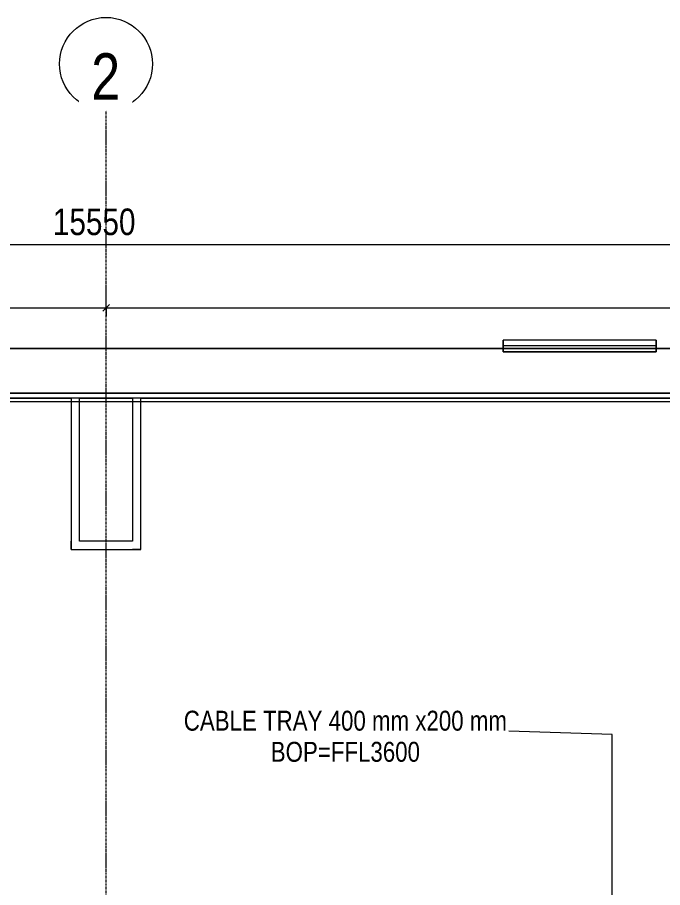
# Model space of a CAD drawing. Header units: millimetres. Extents: x -21597 to 3742, y 49379 to 62073.
# Drawn here: x -12732 to -8849, y 55190 to 60430 of the extents above; entities that cross this region are included whole.
import ezdxf

# ---------------------------------------------------------------- set-up
doc = ezdxf.new("R2010")
doc.units = ezdxf.units.MM
doc.linetypes.add('Grid Line', pattern=[22.225, 12.7, -3.175, 3.175, -3.175])
for name, color, linetype, lineweight in [('A-ANNO-DIMS', 7, 'Continuous', 9), ('A-ANNO-DIMS-80', 7, 'Continuous', 9), ('A-WALL', 7, 'Continuous', 9), ('E-CABL-TRAY-IDEN', 7, 'Continuous', 9), ('S-GRID', 7, 'Continuous', 9), ('S-GRID-IDEN', 7, 'Continuous', 9)]:
    doc.layers.add(name, color=color, linetype=linetype, lineweight=lineweight)
doc.layers.add('A-FLOR', color=7, linetype='Continuous', lineweight=9, true_color=0x007f00)
doc.layers.add('A-GLAZ', color=7, linetype='Continuous', lineweight=9, true_color=0x00007f)
doc.styles.add('Arial', font='arial.ttf', dxfattribs={"width": 0.8, "height": 280})
doc.styles.add('Arial_1', font='arial.ttf', dxfattribs={"width": 0.8, "height": 120})
doc.styles.add('Arial_4', font='arial.ttf', dxfattribs={"width": 0.8, "height": 160})
doc.dimstyles.new('AK_DIM_2_0_Arial', dxfattribs={"dimscale": 304.8, "dimtxt": 163.241504, "dimasz": 0.131234, "dimexe": 0.262467, "dimexo": 0.262467, "dimgap": 0.026247, "dimtad": 1, "dimdec": 0, "dimzin": 0, "dimdsep": 46, "dimtxsty": 'Arial_4', "dimblk1": 'OBLIQUE', "dimblk2": 'OBLIQUE', "dimsah": 1, "dimcen": 0.09, "dimadec": 0, "dimazin": 0, "dimtfac": 1, "dimtdec": 4, "dimtix": 1, "dimtmove": 0, "dimatfit": 3, "dimfxl": 1, "dimtvp": 1, "dimtolj": 1, "dimtzin": 0, "dimarcsym": 2})

# ---------------------------------------------------------------- blocks, each defined once
blk = doc.blocks.new('M_Window-Louvers - 1000x1000mm-1207723-MẶT BẰNG ỐNG GAS KHU H_N')
at = {"layer": 'A-GLAZ', "color": 9, "lineweight": 13, "true_color": 0xaaaad4}
for p, q in [((-460.5, 8.65), (-460.5, -26.275)), ((-460.5, -26.275), (-460.5, 8.65)), ((460.5, 8.65), (-460.5, 8.65)), ((-460.5, 8.65), (460.5, 8.65)), ((-460.5, 8.65), (-460.5, -26.275)), ((-460.5, -26.275), (-460.5, 8.65)), ((460.5, 8.65), (-460.5, 8.65)), ((-460.5, 8.65), (460.5, 8.65)), ((-460.5, 8.65), (-460.5, -26.275)), ((-460.5, -26.275), (-460.5, 8.65)), ((460.5, 8.65), (-460.5, 8.65)), ((-460.5, 8.65), (460.5, 8.65)), ((-460.5, 8.65), (-460.5, -26.275)), ((-460.5, -26.275), (-460.5, 8.65)), ((460.5, 8.65), (-460.5, 8.65)), ((-460.5, 8.65), (460.5, 8.65)), ((-460.5, 8.65), (-460.5, -26.275)), ((-460.5, -26.275), (-460.5, 8.65)), ((460.5, 8.65), (-460.5, 8.65)), ((-460.5, 8.65), (460.5, 8.65)), ((-460.5, 8.65), (-460.5, -26.275)), ((-460.5, -26.275), (-460.5, 8.65)), ((460.5, 8.65), (-460.5, 8.65)), ((-460.5, 8.65), (460.5, 8.65)), ((-460.5, 8.65), (-460.5, -26.275)), ((-460.5, -26.275), (-460.5, 8.65)), ((460.5, 8.65), (-460.5, 8.65)), ((-460.5, 8.65), (460.5, 8.65)), ((-460.5, 8.65), (-460.5, -26.275)), ((-460.5, -26.275), (-460.5, 8.65)), ((460.5, 8.65), (-460.5, 8.65)), ((-460.5, 8.65), (460.5, 8.65)), ((-460.5, 8.65), (-460.5, -26.275)), ((-460.5, -26.275), (-460.5, 8.65)), ((460.5, 8.65), (-460.5, 8.65)), ((-460.5, 8.65), (460.5, 8.65)), ((-460.5, 8.65), (-460.5, -26.275)), ((-460.5, -26.275), (-460.5, 8.65)), ((460.5, 8.65), (-460.5, 8.65)), ((-460.5, 8.65), (460.5, 8.65)), ((-460.5, 8.65), (-460.5, -26.275)), ((-460.5, -26.275), (-460.5, 8.65)), ((460.5, 8.65), (-460.5, 8.65)), ((-460.5, 8.65), (460.5, 8.65)), ((-460.5, 8.65), (-460.5, -26.275)), ((-460.5, -26.275), (-460.5, 8.65)), ((460.5, 8.65), (-460.5, 8.65)), ((-460.5, 8.65), (460.5, 8.65)), ((-460.5, 8.65), (-460.5, -26.275)), ((-460.5, -26.275), (-460.5, 8.65)), ((460.5, 8.65), (-460.5, 8.65)), ((-460.5, 8.65), (460.5, 8.65)), ((-460.5, 8.65), (-460.5, -26.275)), ((-460.5, -26.275), (-460.5, 8.65)), ((460.5, 8.65), (-460.5, 8.65)), ((-460.5, 8.65), (460.5, 8.65)), ((-460.5, 8.65), (-460.5, -26.275)), ((-460.5, -26.275), (-460.5, 8.65)), ((460.5, 8.65), (-460.5, 8.65)), ((-460.5, 8.65), (460.5, 8.65)), ((-460.5, 8.65), (-460.5, -26.275)), ((-460.5, -26.275), (-460.5, 8.65)), ((460.5, 8.65), (-460.5, 8.65)), ((-460.5, 8.65), (460.5, 8.65)), ((-460.5, 8.65), (-460.5, -26.275)), ((-460.5, -26.275), (-460.5, 8.65)), ((460.5, 8.65), (-460.5, 8.65)), ((-460.5, 8.65), (460.5, 8.65)), ((-460.5, 8.65), (-460.5, -26.275)), ((-460.5, -26.275), (-460.5, 8.65)), ((460.5, 8.65), (-460.5, 8.65)), ((-460.5, 8.65), (460.5, 8.65)), ((-460.5, 8.65), (-460.5, -26.275)), ((-460.5, -26.275), (-460.5, 8.65)), ((460.5, 8.65), (-460.5, 8.65)), ((-460.5, 8.65), (460.5, 8.65)), ((-460.5, 8.65), (-460.5, -26.275)), ((-460.5, -26.275), (-460.5, 8.65)), ((460.5, 8.65), (-460.5, 8.65)), ((-460.5, 8.65), (460.5, 8.65)), ((-460.5, 8.65), (-460.5, -26.275)), ((-460.5, -26.275), (-460.5, 8.65)), ((460.5, 8.65), (-460.5, 8.65)), ((-460.5, 8.65), (460.5, 8.65)), ((-460.5, 8.65), (-460.5, -26.275)), ((-460.5, -26.275), (-460.5, 8.65)), ((460.5, 8.65), (-460.5, 8.65)), ((-460.5, 8.65), (460.5, 8.65)), ((460.5, 8.65), (460.5, -26.275)), ((460.5, -26.275), (460.5, 8.65)), ((460.5, 8.65), (460.5, -26.275)), ((460.5, -26.275), (460.5, 8.65)), ((460.5, 8.65), (460.5, -26.275)), ((460.5, -26.275), (460.5, 8.65)), ((460.5, 8.65), (460.5, -26.275)), ((460.5, -26.275), (460.5, 8.65)), ((460.5, 8.65), (460.5, -26.275)), ((460.5, -26.275), (460.5, 8.65)), ((460.5, 8.65), (460.5, -26.275)), ((460.5, -26.275), (460.5, 8.65)), ((460.5, 8.65), (460.5, -26.275)), ((460.5, -26.275), (460.5, 8.65)), ((460.5, 8.65), (460.5, -26.275)), ((460.5, -26.275), (460.5, 8.65)), ((460.5, 8.65), (460.5, -26.275)), ((460.5, -26.275), (460.5, 8.65)), ((460.5, 8.65), (460.5, -26.275)), ((460.5, -26.275), (460.5, 8.65)), ((460.5, 8.65), (460.5, -26.275)), ((460.5, -26.275), (460.5, 8.65)), ((460.5, 8.65), (460.5, -26.275)), ((460.5, -26.275), (460.5, 8.65)), ((460.5, 8.65), (460.5, -26.275)), ((460.5, -26.275), (460.5, 8.65)), ((460.5, 8.65), (460.5, -26.275)), ((460.5, -26.275), (460.5, 8.65)), ((460.5, 8.65), (460.5, -26.275)), ((460.5, -26.275), (460.5, 8.65)), ((460.5, 8.65), (460.5, -26.275)), ((460.5, -26.275), (460.5, 8.65)), ((460.5, 8.65), (460.5, -26.275)), ((460.5, -26.275), (460.5, 8.65)), ((460.5, 8.65), (460.5, -26.275)), ((460.5, -26.275), (460.5, 8.65)), ((460.5, 8.65), (460.5, -26.275)), ((460.5, -26.275), (460.5, 8.65)), ((460.5, 8.65), (460.5, -26.275)), ((460.5, -26.275), (460.5, 8.65)), ((460.5, 8.65), (460.5, -26.275)), ((460.5, -26.275), (460.5, 8.65)), ((460.5, 8.65), (460.5, -26.275)), ((460.5, -26.275), (460.5, 8.65)), ((-460.5, -26.275), (-460.5, -61.2)), ((-460.5, -61.2), (-460.5, -26.275)), ((-460.5, -26.275), (460.5, -26.275)), ((-460.5, -26.275), (460.5, -26.275)), ((-460.5, -26.275), (-460.5, -61.2)), ((-460.5, -61.2), (-460.5, -26.275)), ((-460.5, -26.275), (460.5, -26.275)), ((-460.5, -26.275), (460.5, -26.275)), ((-460.5, -26.275), (-460.5, -61.2)), ((-460.5, -61.2), (-460.5, -26.275)), ((-460.5, -26.275), (460.5, -26.275)), ((-460.5, -26.275), (460.5, -26.275)), ((-460.5, -26.275), (-460.5, -61.2)), ((-460.5, -61.2), (-460.5, -26.275)), ((-460.5, -26.275), (460.5, -26.275)), ((-460.5, -26.275), (460.5, -26.275)), ((-460.5, -26.275), (-460.5, -61.2)), ((-460.5, -61.2), (-460.5, -26.275)), ((-460.5, -26.275), (460.5, -26.275)), ((-460.5, -26.275), (460.5, -26.275)), ((-460.5, -26.275), (-460.5, -61.2)), ((-460.5, -61.2), (-460.5, -26.275)), ((-460.5, -26.275), (460.5, -26.275)), ((-460.5, -26.275), (460.5, -26.275)), ((-460.5, -26.275), (-460.5, -61.2)), ((-460.5, -61.2), (-460.5, -26.275)), ((-460.5, -26.275), (460.5, -26.275)), ((-460.5, -26.275), (460.5, -26.275)), ((-460.5, -26.275), (-460.5, -61.2)), ((-460.5, -61.2), (-460.5, -26.275)), ((-460.5, -26.275), (460.5, -26.275)), ((-460.5, -26.275), (460.5, -26.275)), ((-460.5, -26.275), (-460.5, -61.2)), ((-460.5, -61.2), (-460.5, -26.275)), ((-460.5, -26.275), (460.5, -26.275)), ((-460.5, -26.275), (460.5, -26.275)), ((-460.5, -26.275), (-460.5, -61.2)), ((-460.5, -61.2), (-460.5, -26.275)), ((-460.5, -26.275), (460.5, -26.275)), ((-460.5, -26.275), (460.5, -26.275)), ((-460.5, -26.275), (-460.5, -61.2)), ((-460.5, -61.2), (-460.5, -26.275)), ((-460.5, -26.275), (460.5, -26.275)), ((-460.5, -26.275), (460.5, -26.275)), ((-460.5, -26.275), (-460.5, -61.2)), ((-460.5, -61.2), (-460.5, -26.275)), ((-460.5, -26.275), (460.5, -26.275)), ((-460.5, -26.275), (460.5, -26.275)), ((-460.5, -26.275), (-460.5, -61.2)), ((-460.5, -61.2), (-460.5, -26.275)), ((-460.5, -26.275), (460.5, -26.275)), ((-460.5, -26.275), (460.5, -26.275)), ((-460.5, -26.275), (-460.5, -61.2)), ((-460.5, -61.2), (-460.5, -26.275)), ((-460.5, -26.275), (460.5, -26.275)), ((-460.5, -26.275), (460.5, -26.275)), ((-460.5, -26.275), (-460.5, -61.2)), ((-460.5, -61.2), (-460.5, -26.275)), ((-460.5, -26.275), (460.5, -26.275)), ((-460.5, -26.275), (460.5, -26.275)), ((-460.5, -26.275), (-460.5, -61.2)), ((-460.5, -61.2), (-460.5, -26.275)), ((-460.5, -26.275), (460.5, -26.275)), ((-460.5, -26.275), (460.5, -26.275)), ((-460.5, -26.275), (-460.5, -61.2)), ((-460.5, -61.2), (-460.5, -26.275)), ((-460.5, -26.275), (460.5, -26.275)), ((-460.5, -26.275), (460.5, -26.275)), ((-460.5, -26.275), (-460.5, -61.2)), ((-460.5, -61.2), (-460.5, -26.275)), ((-460.5, -26.275), (460.5, -26.275)), ((-460.5, -26.275), (460.5, -26.275)), ((-460.5, -26.275), (-460.5, -61.2)), ((-460.5, -61.2), (-460.5, -26.275)), ((-460.5, -26.275), (460.5, -26.275)), ((-460.5, -26.275), (460.5, -26.275)), ((-460.5, -26.275), (-460.5, -61.2)), ((-460.5, -61.2), (-460.5, -26.275)), ((-460.5, -26.275), (460.5, -26.275)), ((-460.5, -26.275), (460.5, -26.275)), ((-460.5, -26.275), (-460.5, -61.2)), ((-460.5, -61.2), (-460.5, -26.275)), ((-460.5, -26.275), (460.5, -26.275)), ((-460.5, -26.275), (460.5, -26.275)), ((-460.5, -26.275), (-460.5, -61.2)), ((-460.5, -61.2), (-460.5, -26.275)), ((-460.5, -26.275), (460.5, -26.275)), ((-460.5, -26.275), (460.5, -26.275)), ((460.5, -26.275), (460.5, -61.2)), ((460.5, -61.2), (460.5, -26.275)), ((460.5, -26.275), (460.5, -61.2)), ((460.5, -61.2), (460.5, -26.275)), ((460.5, -26.275), (460.5, -61.2)), ((460.5, -61.2), (460.5, -26.275)), ((460.5, -26.275), (460.5, -61.2)), ((460.5, -61.2), (460.5, -26.275)), ((460.5, -26.275), (460.5, -61.2)), ((460.5, -61.2), (460.5, -26.275)), ((460.5, -26.275), (460.5, -61.2)), ((460.5, -61.2), (460.5, -26.275)), ((460.5, -26.275), (460.5, -61.2)), ((460.5, -61.2), (460.5, -26.275)), ((460.5, -26.275), (460.5, -61.2)), ((460.5, -61.2), (460.5, -26.275)), ((460.5, -26.275), (460.5, -61.2)), ((460.5, -61.2), (460.5, -26.275)), ((460.5, -26.275), (460.5, -61.2)), ((460.5, -61.2), (460.5, -26.275)), ((460.5, -26.275), (460.5, -61.2)), ((460.5, -61.2), (460.5, -26.275)), ((460.5, -26.275), (460.5, -61.2)), ((460.5, -61.2), (460.5, -26.275)), ((460.5, -26.275), (460.5, -61.2)), ((460.5, -61.2), (460.5, -26.275)), ((460.5, -26.275), (460.5, -61.2)), ((460.5, -61.2), (460.5, -26.275)), ((460.5, -26.275), (460.5, -61.2)), ((460.5, -61.2), (460.5, -26.275)), ((460.5, -26.275), (460.5, -61.2)), ((460.5, -61.2), (460.5, -26.275)), ((460.5, -26.275), (460.5, -61.2)), ((460.5, -61.2), (460.5, -26.275)), ((460.5, -26.275), (460.5, -61.2)), ((460.5, -61.2), (460.5, -26.275)), ((460.5, -26.275), (460.5, -61.2)), ((460.5, -61.2), (460.5, -26.275)), ((460.5, -26.275), (460.5, -61.2)), ((460.5, -61.2), (460.5, -26.275)), ((460.5, -26.275), (460.5, -61.2)), ((460.5, -61.2), (460.5, -26.275)), ((460.5, -26.275), (460.5, -61.2)), ((460.5, -61.2), (460.5, -26.275)), ((-460.5, -61.2), (460.5, -61.2)), ((-460.5, -61.2), (460.5, -61.2)), ((-460.5, -61.2), (460.5, -61.2)), ((-460.5, -61.2), (460.5, -61.2)), ((-460.5, -61.2), (460.5, -61.2)), ((-460.5, -61.2), (460.5, -61.2)), ((-460.5, -61.2), (460.5, -61.2)), ((-460.5, -61.2), (460.5, -61.2)), ((-460.5, -61.2), (460.5, -61.2)), ((-460.5, -61.2), (460.5, -61.2)), ((-460.5, -61.2), (460.5, -61.2)), ((-460.5, -61.2), (460.5, -61.2)), ((-460.5, -61.2), (460.5, -61.2)), ((-460.5, -61.2), (460.5, -61.2)), ((-460.5, -61.2), (460.5, -61.2)), ((-460.5, -61.2), (460.5, -61.2)), ((-460.5, -61.2), (460.5, -61.2)), ((-460.5, -61.2), (460.5, -61.2)), ((-460.5, -61.2), (460.5, -61.2)), ((-460.5, -61.2), (460.5, -61.2)), ((-460.5, -61.2), (460.5, -61.2)), ((-460.5, -61.2), (460.5, -61.2)), ((-460.5, -61.2), (460.5, -61.2)), ((-460.5, -61.2), (460.5, -61.2)), ((-460.5, -61.2), (460.5, -61.2)), ((-460.5, -61.2), (460.5, -61.2)), ((-460.5, -61.2), (460.5, -61.2)), ((-460.5, -61.2), (460.5, -61.2)), ((-460.5, -61.2), (460.5, -61.2)), ((-460.5, -61.2), (460.5, -61.2)), ((-460.5, -61.2), (460.5, -61.2)), ((-460.5, -61.2), (460.5, -61.2)), ((-460.5, -61.2), (460.5, -61.2)), ((-460.5, -61.2), (460.5, -61.2)), ((-460.5, -61.2), (460.5, -61.2)), ((-460.5, -61.2), (460.5, -61.2)), ((-460.5, -61.2), (460.5, -61.2)), ((-460.5, -61.2), (460.5, -61.2)), ((-460.5, -61.2), (460.5, -61.2)), ((-460.5, -61.2), (460.5, -61.2)), ((-460.5, -61.2), (460.5, -61.2)), ((-460.5, -61.2), (460.5, -61.2)), ((-460.5, -61.2), (460.5, -61.2)), ((-460.5, -61.2), (460.5, -61.2))]:
    blk.add_line(p, q, dxfattribs=at)
blk = doc.blocks.new('AK-SGS-M3-A_rvt-1-MẶT BẰNG ỐNG GAS KHU H_N')
at = {"layer": 'A-WALL', "color": 253, "lineweight": 13, "true_color": 0xaaaaaa}
for p, q in [((-19948.6, 58436.9), (2973.8, 58436.9)), ((2973.8, 58436.9), (-19948.6, 58436.9)), ((2973.8, 58166.9), (-19596.1, 58166.9)), ((2973.8, 58166.9), (-19596.1, 58166.9)), ((-15908.6, 58136.9), (-12408.6, 58136.9)), ((-12408.6, 58136.9), (-15908.6, 58136.9)), ((-13958.6, 58116.9), (-4398.6, 58116.9)), ((-13958.6, 58116.9), (-4398.6, 58116.9)), ((-12358.6, 58136.9), (-12408.6, 58136.9)), ((-12408.6, 58136.9), (-12408.6, 57276.9)), ((-12408.6, 58136.9), (-12408.6, 57276.9)), ((-12358.6, 57276.9), (-12358.6, 58136.9)), ((-12358.6, 57276.9), (-12358.6, 58136.9)), ((-12358.6, 58136.9), (-12038.6, 58136.9)), ((-12038.6, 58136.9), (-12358.6, 58136.9)), ((-12038.6, 58136.9), (-12038.6, 57276.9)), ((-11988.6, 58136.9), (-12038.6, 58136.9)), ((-12038.6, 58136.9), (-12038.6, 57276.9)), ((-11988.6, 57226.9), (-11988.6, 58136.9)), ((-11988.6, 57226.9), (-11988.6, 58136.9)), ((-11988.6, 58136.9), (-6555.2, 58136.9)), ((-6555.2, 58136.9), (-11988.6, 58136.9)), ((-12408.6, 57276.9), (-12408.6, 57226.9)), ((-12408.6, 57226.9), (-12408.6, 57276.9)), ((-12408.6, 57226.9), (-12038.6, 57226.9)), ((-12408.6, 57226.9), (-12038.6, 57226.9)), ((-12038.6, 57276.9), (-12358.6, 57276.9)), ((-12038.6, 57276.9), (-12358.6, 57276.9)), ((-12038.6, 57226.9), (-11988.6, 57226.9)), ((-11988.6, 57226.9), (-12038.6, 57226.9))]:
    blk.add_line(p, q, dxfattribs=at)
at = {"layer": 'A-GLAZ', "color": 9, "lineweight": 13, "true_color": 0xaaaad4, "rotation": 180}
blk.add_blockref('M_Window-Louvers - 1000x1000mm-1207723-MẶT BẰNG ỐNG GAS KHU H_N', (-9348.6, 58425.6), dxfattribs=at)
blk = doc.blocks.new('AK-SGS-M3-Hrvt_rvt-1-MẶT BẰNG ỐNG GAS KHU H_N')
at = {"layer": 'A-FLOR', "color": 9, "true_color": 0xaad4aa}
for p, q in [((-20048.6, 58166.9), (2973.8, 58166.9)), ((2973.8, 58166.9), (-20048.6, 58166.9))]:
    blk.add_line(p, q, dxfattribs=at)
blk = doc.blocks.new('Grid - M_Grid Head - Circle-116537-MẶT BẰNG ỐNG GAS KHU H_N')
at = {"layer": 'S-GRID-IDEN'}
blk.add_circle((0, 0), 3.5, dxfattribs=at)
blk = doc.blocks.new('DIMBLOCK6-MẶT BẰNG ỐNG GAS KHU H_N')
at = {"layer": 'A-ANNO-DIMS-80'}
for p, q in [((-20048.6, 58682.2), (-20048.6, 58762.2)), ((-12198.6, 58682.2), (-12198.6, 58762.2)), ((-20048.6, 58682.2), (-20028.6, 58702.2)), ((-12198.6, 58682.2), (-12178.6, 58702.2)), ((-20048.6, 58682.2), (-20068.6, 58662.2)), ((-20048.6, 58682.2), (-12198.6, 58682.2)), ((-20048.6, 58682.2), (-20048.6, 58630.5)), ((-12198.6, 58682.2), (-12218.6, 58662.2)), ((-12198.6, 58682.2), (-12198.6, 58630.5))]:
    blk.add_line(p, q, dxfattribs=at)
at = {"layer": 'A-ANNO-DIMS-80', "color": 0, "insert": (-16319.5, 58898), "char_height": 160, "width": 470.136, "attachment_point": 1, "line_spacing_factor": 0.941778, "style": 'Arial_4'}
blk.add_mtext('7850', dxfattribs=at)
blk = doc.blocks.new('_Oblique')
at = {"color": 0, "linetype": 'ByBlock', "lineweight": -2}
blk.add_line((-0.5, -0.5), (0.5, 0.5), dxfattribs=at)
blk = doc.blocks.new('DIMBLOCK7-MẶT BẰNG ỐNG GAS KHU H_N')
at = {"layer": 'A-ANNO-DIMS-80'}
for p, q in [((-12198.6, 58682.2), (-12198.6, 58762.2)), ((-4498.6, 58682.2), (-4498.6, 58762.2)), ((-12198.6, 58682.2), (-12178.6, 58702.2)), ((-4498.6, 58682.2), (-4478.6, 58702.2)), ((-12198.6, 58682.2), (-12218.6, 58662.2)), ((-12198.6, 58682.2), (-4498.6, 58682.2)), ((-12198.6, 58682.2), (-12198.6, 58630.5)), ((-4498.6, 58682.2), (-4518.6, 58662.2)), ((-4498.6, 58682.2), (-4498.6, 58630.5))]:
    blk.add_line(p, q, dxfattribs=at)
at = {"layer": 'A-ANNO-DIMS-80', "color": 0, "insert": (-8544.5, 58898), "char_height": 160, "width": 470.136, "attachment_point": 1, "line_spacing_factor": 0.941778, "style": 'Arial_4'}
blk.add_mtext('7700', dxfattribs=at)
blk = doc.blocks.new('DIMBLOCK8-MẶT BẰNG ỐNG GAS KHU H_N')
at = {"layer": 'A-ANNO-DIMS-80'}
for p, q in [((-20048.6, 59063.8), (-20048.6, 59143.8)), ((-4498.6, 59063.8), (-4498.6, 59143.8)), ((-20048.6, 59063.8), (-20068.6, 59043.8)), ((-20048.6, 59063.8), (-20028.6, 59083.8)), ((-20048.6, 59063.8), (-4498.6, 59063.8)), ((-20048.6, 59063.8), (-20048.6, 59012)), ((-4498.6, 59063.8), (-4518.6, 59043.8)), ((-4498.6, 59063.8), (-4478.6, 59083.8)), ((-4498.6, 59063.8), (-4498.6, 59012))]:
    blk.add_line(p, q, dxfattribs=at)
at = {"layer": 'A-ANNO-DIMS-80', "color": 0, "insert": (-12518.5, 59279.5), "char_height": 160, "width": 587.669, "attachment_point": 1, "line_spacing_factor": 0.941778, "style": 'Arial_4'}
blk.add_mtext('15550', dxfattribs=at)

msp = doc.modelspace()

# ---------------------------------------------------------------- linework, layer by layer
at = {"layer": 'E-CABL-TRAY-IDEN'}
for p, q in [((-9151.4, 56111.3), (-9774.1, 56132.4)), ((-9151.4, 54716.9), (-9151.4, 56111.3))]:
    msp.add_line(p, q, dxfattribs=at)
at = {"layer": 'S-GRID', "linetype": 'Grid Line'}
msp.add_line((3742.2, 58436.9), (-21036.6, 58436.9), dxfattribs=at)

# ---------------------------------------------------------------- block references
at = {"lineweight": 5}
for name in ['AK-SGS-M3-Hrvt_rvt-1-MẶT BẰNG ỐNG GAS KHU H_N', 'AK-SGS-M3-A_rvt-1-MẶT BẰNG ỐNG GAS KHU H_N']:
    msp.add_blockref(name, (0, 0), dxfattribs=at)
at = {"layer": 'S-GRID-IDEN', "xscale": 79.99999999999994, "yscale": 79.99999999999994, "zscale": 79.99999999999994}
msp.add_blockref('Grid - M_Grid Head - Circle-116537-MẶT BẰNG ỐNG GAS KHU H_N', (-12198.6, 60150.5), dxfattribs=at)

# ---------------------------------------------------------------- texts
at = {"layer": 'E-CABL-TRAY-IDEN', "color": 1, "true_color": 0xff0000, "insert": (-10758.1, 56100.6), "char_height": 120, "width": 1964.16, "attachment_point": 5, "line_spacing_factor": 0.936439, "style": 'Arial_1'}
msp.add_mtext('\\pxqc,t0.26667,0.53333,0.8,1.06667,1.33333,1.6,1.86667,2.13333,2.4,2.66667,2.93333,3.2,3.46667,3.73333,4,4.26667,4.53333,4.8,5.06667,5.33333,5.6,5.86667,6.13333,6.4,6.66667,6.93333,7.2,7.46667,7.73333,8,8.26667,8.53333;{CABLE TRAY 400 mm x200 mm\\PBOP=FFL3600}', dxfattribs=at)

# ---------------------------------------------------------------- dimensions: what is measured, and where the dimension line sits
at = {"layer": 'A-ANNO-DIMS'}
for base, p1, p2, override, picture, middle in [((-4498.6, 59063.8), (-20048.6, 59092), (-4498.6, 59092), {"dimpost": '<>', "dimfxl": 15550}, 'DIMBLOCK8-MẶT BẰNG ỐNG GAS KHU H_N', (-12273.6, 59153.4)), ((-12198.6, 58682.2), (-20048.6, 58710.5), (-12198.6, 58710.5), {"dimpost": '<>', "dimfxl": 7850}, 'DIMBLOCK6-MẶT BẰNG ỐNG GAS KHU H_N', (-16123.6, 58771.9)), ((-4498.6, 58682.2), (-12198.6, 58710.5), (-4498.6, 58710.5), {"dimpost": '<>', "dimfxl": 7700}, 'DIMBLOCK7-MẶT BẰNG ỐNG GAS KHU H_N', (-8348.6, 58771.9))]:
    dim = msp.add_linear_dim(base=base, p1=p1, p2=p2, dimstyle='AK_DIM_2_0_Arial', override=override, dxfattribs=at)
    dim.commit()
    dim.dimension.update_dxf_attribs({"geometry": picture, "text_midpoint": middle})

# ---------------------------------------------------------------- next in the draw order: texts
at = {"layer": 'S-GRID-IDEN', "insert": (-12200.6, 60074.3), "char_height": 280, "width": 181.76, "attachment_point": 5, "line_spacing_factor": 0.936439, "style": 'Arial', "bg_fill": 3, "box_fill_scale": 1.25, "bg_fill_color": 256, "bg_fill_true_color": 13158600, "bg_fill_transparency": 0}
msp.add_mtext('\\pxqc,t2.90286,5.80571,8.70857,11.61143,14.51429,17.41714,20.32,23.22286,26.12571,29.02857,31.93143,34.83429,37.73714,40.64,43.54286,46.44571,49.34857,52.25143,55.15429,58.05714,60.96,63.86286,66.76571,69.66857,72.57143,75.47429,78.37714,81.28,84.18286,87.08571,89.98857,92.89143;{2}', dxfattribs=at)

# ---------------------------------------------------------------- next in the draw order: linework, layer by layer
at = {"layer": 'S-GRID', "linetype": 'Grid Line'}
msp.add_line((-12198.6, 49379.4), (-12198.6, 59870.5), dxfattribs=at)

doc.saveas('drawing.dxf')
